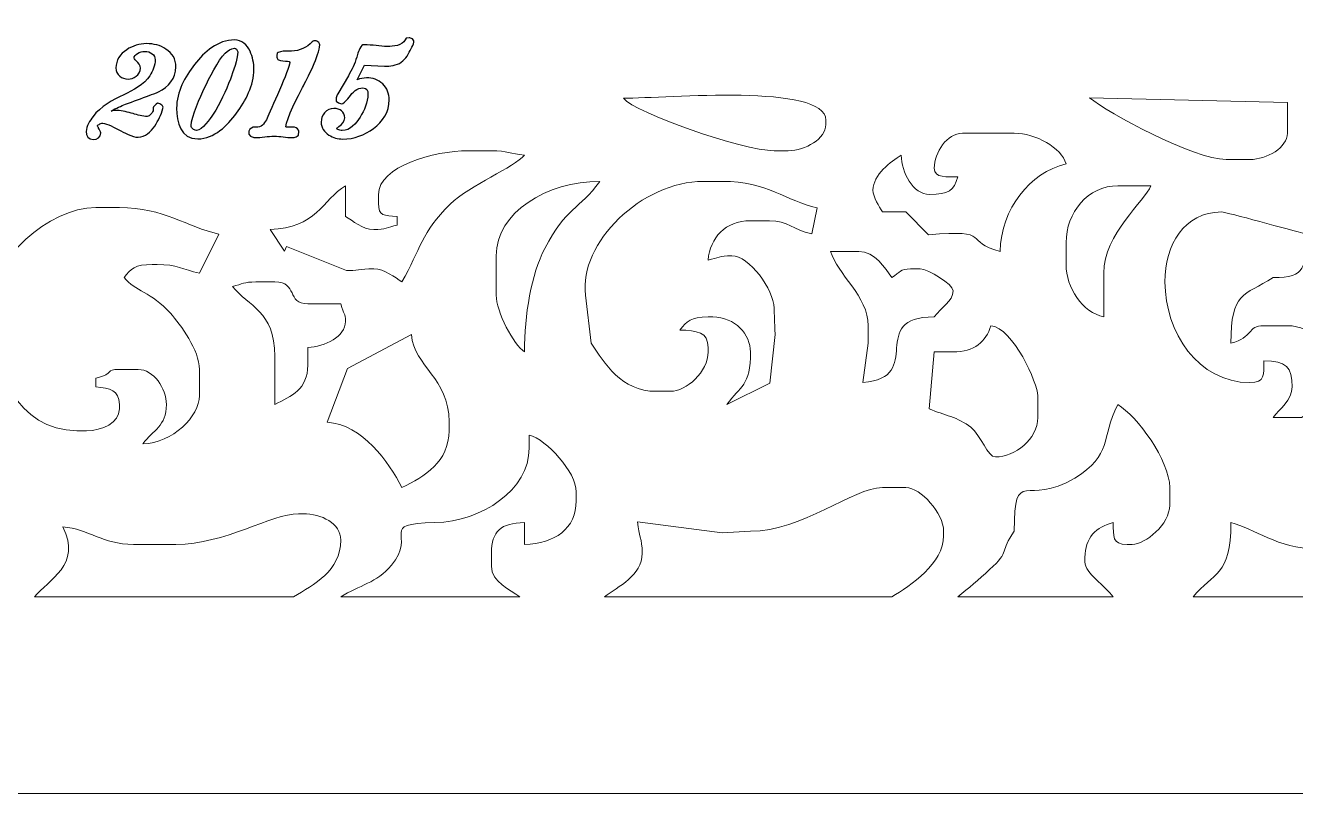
# Model space of a CAD drawing. Header units: millimetres. Extents: x -350 to -130, y -110 to 238.
# Drawn here: x -225.7 to -165.7, y -110 to -73.7 of the extents above; entities that cross this region are included whole.
import ezdxf

# ---------------------------------------------------------------- set-up
doc = ezdxf.new("R2010")
doc.units = ezdxf.units.MM
doc.header["$MEASUREMENT"] = 0
doc.layers.add('layer 1', color=7, linetype='Continuous')

msp = doc.modelspace()

# ---------------------------------------------------------------- linework, layer by layer
at = {"layer": 'layer 1', "color": 250, "lineweight": 9}
msp.add_open_spline([(-341.75, 49), (-341.75, 49), (-138.25, 49), (-138.25, 49), (-138.25, 49), (-133.7125, 49), (-130, 45.4225), (-130, 41.05), (-130, 41.05), (-130, 41.05), (-130, -102.05), (-130, -102.05), (-130, -102.05), (-130, -106.4225), (-133.7125, -110), (-138.25, -110), (-138.25, -110), (-138.25, -110), (-341.75, -110), (-341.75, -110), (-341.75, -110), (-346.2875, -110), (-350, -106.4225), (-350, -102.05), (-350, -102.05), (-350, -102.05), (-350, 41.05), (-350, 41.05), (-350, 41.05), (-350, 45.4225), (-346.2875, 49), (-341.75, 49)], degree=3, knots=[0, 0, 0, 0, 0.1111111, 0.1111111, 0.1111111, 0.1111111, 0.2222222, 0.2222222, 0.2222222, 0.2222222, 0.3333333, 0.3333333, 0.3333333, 0.3333333, 0.4444444, 0.4444444, 0.4444444, 0.4444445, 0.5555556, 0.5555556, 0.5555556, 0.5555556, 0.6666667, 0.6666667, 0.6666667, 0.6666667, 0.7777778, 0.7777778, 0.7777778, 0.7777778, 1, 1, 1, 1], dxfattribs=at)
at = {"layer": 'layer 1', "color": 250}
for points, knots in [([(-218.5593, -77.607), (-218.5593, -76.8425), (-218.1684, -76.1301), (-217.709, -75.5432), (-217.709, -75.5432), (-217.2494, -74.9561), (-216.6162, -74.3864), (-215.8256, -74.3864), (-215.8256, -74.3864), (-215.4689, -74.3864), (-215.2363, -74.6193), (-215.0903, -74.9264), (-215.0903, -74.9264), (-214.9626, -75.1952), (-214.9065, -75.4844), (-214.9065, -75.7811), (-214.9065, -75.7811), (-214.9065, -76.5323), (-215.2958, -77.2585), (-215.7286, -77.8495), (-215.7286, -77.8495), (-216.1563, -78.4336), (-216.7758, -79.0637), (-217.5542, -79.0637), (-217.5542, -79.0637), (-218.3827, -79.0637), (-218.5593, -78.2827), (-218.5593, -77.607)], [0, 0, 0, 0, 0.125, 0.125, 0.125, 0.125, 0.25, 0.25, 0.25, 0.25, 0.375, 0.375, 0.375, 0.375, 0.5, 0.5, 0.5, 0.5, 0.625, 0.625, 0.625, 0.625, 0.75, 0.75, 0.75, 0.75, 1, 1, 1, 1]), ([(-213.3426, -78.5097), (-213.3426, -78.5097), (-213.0669, -78.5097), (-213.0669, -78.5097), (-213.0669, -78.5097), (-212.9564, -78.5097), (-212.8535, -78.5525), (-212.8034, -78.6567), (-212.8034, -78.6567), (-212.8034, -78.6567), (-212.7885, -78.6876), (-212.7885, -78.6876), (-212.7885, -78.6876), (-212.7885, -78.6876), (-212.7885, -78.7472), (-212.7885, -78.7472), (-212.7885, -78.7472), (-212.7885, -78.7678), (-212.7914, -78.7882), (-212.7947, -78.8084), (-212.7947, -78.8084), (-212.7956, -78.8137), (-212.7966, -78.8174), (-212.797, -78.8228), (-212.797, -78.8228), (-212.797, -78.8228), (-212.7969, -78.8949), (-212.7969, -78.8949), (-212.7969, -78.8949), (-212.7969, -78.8949), (-212.8561, -78.94), (-212.8561, -78.94), (-212.8561, -78.94), (-212.9169, -78.9862), (-212.9915, -79.0045), (-213.0669, -79.0045), (-213.0669, -79.0045), (-213.217, -79.0045), (-213.3755, -78.987), (-213.5246, -78.9696), (-213.5246, -78.9696), (-213.6617, -78.9536), (-213.8092, -78.9367), (-213.9474, -78.9367), (-213.9474, -78.9367), (-214.0928, -78.9367), (-214.248, -78.9538), (-214.3925, -78.9697), (-214.3925, -78.9697), (-214.5477, -78.9868), (-214.7127, -79.0045), (-214.8689, -79.0045), (-214.8689, -79.0045), (-214.8689, -79.0045), (-214.9046, -79.0045), (-214.9046, -79.0045), (-214.9046, -79.0045), (-214.9046, -79.0045), (-214.9354, -78.989), (-214.9354, -78.989), (-214.9354, -78.989), (-214.9654, -78.9748), (-215.0003, -78.9624), (-215.0313, -78.9502), (-215.0313, -78.9502), (-215.0313, -78.9502), (-215.0668, -78.9361), (-215.0668, -78.9361), (-215.0668, -78.9361), (-215.0668, -78.9361), (-215.1473, -78.8397), (-215.1473, -78.8397), (-215.1473, -78.8397), (-215.1473, -78.8397), (-215.1473, -78.7062), (-215.1473, -78.7062), (-215.1473, -78.7062), (-215.1473, -78.7062), (-215.0999, -78.6114), (-215.0999, -78.6114), (-215.0999, -78.6114), (-215.0999, -78.6114), (-214.9374, -78.5097), (-214.9374, -78.5097), (-214.9374, -78.5097), (-214.9374, -78.5097), (-214.7165, -78.5097), (-214.7165, -78.5097), (-214.7165, -78.5097), (-214.5013, -78.5097), (-214.3618, -78.2592), (-214.2861, -78.0904), (-214.2861, -78.0904), (-214.1428, -77.7707), (-213.2172, -75.7497), (-213.2084, -75.4579), (-213.2084, -75.4579), (-213.2084, -75.3997), (-213.2685, -75.4006), (-213.3168, -75.3974), (-213.3168, -75.3974), (-213.4071, -75.3913), (-213.6636, -75.3816), (-213.7394, -75.3328), (-213.7394, -75.3328), (-213.7394, -75.3328), (-213.779, -75.3072), (-213.779, -75.3072), (-213.779, -75.3072), (-213.779, -75.3072), (-213.8237, -75.1981), (-213.8237, -75.1981), (-213.8237, -75.1981), (-213.8237, -75.1981), (-213.8237, -75.129), (-213.8237, -75.129), (-213.8237, -75.129), (-213.8237, -75.129), (-213.8012, -75.022), (-213.8012, -75.022), (-213.8012, -75.022), (-213.8012, -75.022), (-213.7528, -74.988), (-213.7528, -74.988), (-213.7528, -74.988), (-213.6454, -74.9126), (-213.393, -74.9179), (-213.2663, -74.9199), (-213.2663, -74.9199), (-212.8906, -74.9259), (-212.5193, -74.8422), (-212.2458, -74.5658), (-212.2458, -74.5658), (-212.2063, -74.5273), (-212.1586, -74.4807), (-212.1119, -74.4515), (-212.1119, -74.4515), (-212.1119, -74.4515), (-212.0755, -74.4288), (-212.0755, -74.4288), (-212.0755, -74.4288), (-212.0755, -74.4288), (-211.966, -74.4288), (-211.966, -74.4288), (-211.966, -74.4288), (-211.966, -74.4288), (-211.9353, -74.4435), (-211.9353, -74.4435), (-211.9353, -74.4435), (-211.8597, -74.4797), (-211.7965, -74.5372), (-211.7965, -74.6282), (-211.7965, -74.6282), (-211.7965, -75.0968), (-212.3919, -76.224), (-212.6094, -76.6395), (-212.6094, -76.6395), (-212.7843, -76.9734), (-213.3904, -78.1214), (-213.39, -78.4971), (-213.39, -78.4971), (-213.3816, -78.5043), (-213.3585, -78.5077), (-213.3426, -78.5097)], [0, 0, 0, 0, 0.0238095, 0.0238095, 0.0238095, 0.0238095, 0.047619, 0.047619, 0.047619, 0.0476191, 0.0714286, 0.0714286, 0.0714286, 0.0714286, 0.0952381, 0.0952381, 0.0952381, 0.0952381, 0.1190476, 0.1190476, 0.1190476, 0.1190476, 0.1428571, 0.1428571, 0.1428571, 0.1428572, 0.1666667, 0.1666667, 0.1666667, 0.1666667, 0.1904762, 0.1904762, 0.1904762, 0.1904762, 0.2142857, 0.2142857, 0.2142857, 0.2142857, 0.2380952, 0.2380952, 0.2380952, 0.2380952, 0.2619048, 0.2619048, 0.2619048, 0.2619048, 0.2857143, 0.2857143, 0.2857143, 0.2857143, 0.3095238, 0.3095238, 0.3095238, 0.3095238, 0.3333333, 0.3333333, 0.3333333, 0.3333333, 0.3571429, 0.3571429, 0.3571429, 0.3571429, 0.3809524, 0.3809524, 0.3809524, 0.3809524, 0.4047619, 0.4047619, 0.4047619, 0.4047619, 0.4285714, 0.4285714, 0.4285714, 0.4285714, 0.452381, 0.452381, 0.452381, 0.452381, 0.4761905, 0.4761905, 0.4761905, 0.4761905, 0.5, 0.5, 0.5, 0.5, 0.5238095, 0.5238095, 0.5238095, 0.5238095, 0.547619, 0.547619, 0.547619, 0.5476191, 0.5714286, 0.5714286, 0.5714286, 0.5714286, 0.5952381, 0.5952381, 0.5952381, 0.5952381, 0.6190476, 0.6190476, 0.6190476, 0.6190476, 0.6428571, 0.6428571, 0.6428571, 0.6428572, 0.6666667, 0.6666667, 0.6666667, 0.6666667, 0.6904762, 0.6904762, 0.6904762, 0.6904762, 0.7142857, 0.7142857, 0.7142857, 0.7142857, 0.7380952, 0.7380952, 0.7380952, 0.7380952, 0.7619048, 0.7619048, 0.7619048, 0.7619048, 0.7857143, 0.7857143, 0.7857143, 0.7857143, 0.8095238, 0.8095238, 0.8095238, 0.8095238, 0.8333333, 0.8333333, 0.8333333, 0.8333333, 0.8571429, 0.8571429, 0.8571429, 0.8571429, 0.8809524, 0.8809524, 0.8809524, 0.8809524, 0.9047619, 0.9047619, 0.9047619, 0.9047619, 0.9285714, 0.9285714, 0.9285714, 0.9285714, 0.952381, 0.952381, 0.952381, 0.952381, 1, 1, 1, 1]), ([(-210.0265, -76.2726), (-209.885, -76.2168), (-209.7368, -76.1814), (-209.5871, -76.1814), (-209.5871, -76.1814), (-209.2985, -76.1814), (-209.0304, -76.2636), (-208.8182, -76.4635), (-208.8182, -76.4635), (-208.6041, -76.6653), (-208.5143, -76.9291), (-208.5143, -77.2204), (-208.5143, -77.2204), (-208.5143, -77.7934), (-208.8052, -78.2354), (-209.2531, -78.5709), (-209.2531, -78.5709), (-209.6854, -78.8949), (-210.1707, -79.0722), (-210.7118, -79.0722), (-210.7118, -79.0722), (-210.9453, -79.0722), (-211.1626, -79.009), (-211.3596, -78.8836), (-211.3596, -78.8836), (-211.5789, -78.7441), (-211.7268, -78.545), (-211.7268, -78.2787), (-211.7268, -78.2787), (-211.7268, -78.1089), (-211.6773, -77.9552), (-211.5667, -77.8257), (-211.5667, -77.8257), (-211.4521, -77.6916), (-211.2977, -77.6292), (-211.1224, -77.6292), (-211.1224, -77.6292), (-210.8326, -77.6292), (-210.614, -77.7671), (-210.614, -78.0769), (-210.614, -78.0769), (-210.614, -78.2559), (-210.7444, -78.39), (-210.8843, -78.4828), (-210.8843, -78.4828), (-210.9114, -78.5008), (-210.9684, -78.5379), (-211.0076, -78.5698), (-211.0076, -78.5698), (-210.9899, -78.5908), (-210.9597, -78.6071), (-210.939, -78.6176), (-210.939, -78.6176), (-210.8734, -78.6525), (-210.803, -78.6706), (-210.7287, -78.6706), (-210.7287, -78.6706), (-210.3567, -78.6706), (-210.0738, -78.3319), (-209.8914, -78.0457), (-209.8914, -78.0457), (-209.6818, -77.7168), (-209.517, -77.3358), (-209.517, -76.9396), (-209.517, -76.9396), (-209.517, -76.7618), (-209.5618, -76.6616), (-209.7499, -76.6592), (-209.7499, -76.6592), (-209.89, -76.6574), (-210.0157, -76.6955), (-210.1259, -76.7832), (-210.1259, -76.7832), (-210.224, -76.8613), (-210.3235, -76.9888), (-210.3991, -77.0882), (-210.3991, -77.0882), (-210.4766, -77.1901), (-210.5907, -77.329), (-210.7069, -77.387), (-210.7069, -77.387), (-210.7069, -77.387), (-210.7644, -77.4157), (-210.7644, -77.4157), (-210.7644, -77.4157), (-210.7644, -77.4157), (-210.9122, -77.3624), (-210.9122, -77.3624), (-210.9122, -77.3624), (-210.9122, -77.3624), (-211.0241, -77.2785), (-211.0241, -77.2785), (-211.0241, -77.2785), (-211.0241, -77.2785), (-211.0241, -77.2035), (-211.0241, -77.2035), (-211.0241, -77.2035), (-211.0241, -77.1759), (-211.0213, -77.1488), (-211.0137, -77.1228), (-211.0137, -77.1228), (-211.0062, -77.0596), (-210.9774, -76.9978), (-210.9457, -76.9415), (-210.9457, -76.9415), (-210.9457, -76.9415), (-210.4405, -76.0779), (-210.4405, -76.0779), (-210.4405, -76.0779), (-210.2794, -75.8024), (-210.1395, -75.5104), (-210.0463, -75.2076), (-210.0463, -75.2076), (-210.0229, -75.1201), (-209.9944, -75.0339), (-209.9659, -74.943), (-209.9659, -74.943), (-209.9301, -74.8399), (-209.8792, -74.7318), (-209.7986, -74.6559), (-209.7986, -74.6559), (-209.7986, -74.6559), (-209.7553, -74.6151), (-209.7553, -74.6151), (-209.7553, -74.6151), (-209.7553, -74.6151), (-209.6958, -74.6151), (-209.6958, -74.6151), (-209.6958, -74.6151), (-209.5091, -74.6151), (-209.3129, -74.6364), (-209.1277, -74.6585), (-209.1277, -74.6585), (-208.9558, -74.6789), (-208.7696, -74.7011), (-208.5965, -74.7011), (-208.5965, -74.7011), (-208.3171, -74.7011), (-207.893, -74.6637), (-207.7501, -74.3765), (-207.7501, -74.3765), (-207.7501, -74.3765), (-207.7169, -74.3097), (-207.7169, -74.3097), (-207.7169, -74.3097), (-207.7169, -74.3097), (-207.5693, -74.2819), (-207.5693, -74.2819), (-207.5693, -74.2819), (-207.5693, -74.2819), (-207.5404, -74.2879), (-207.5404, -74.2879), (-207.5404, -74.2879), (-207.5132, -74.2935), (-207.4875, -74.303), (-207.462, -74.314), (-207.462, -74.314), (-207.462, -74.314), (-207.4175, -74.3331), (-207.4175, -74.3331), (-207.4175, -74.3331), (-207.4175, -74.3331), (-207.3543, -74.4385), (-207.3543, -74.4385), (-207.3543, -74.4385), (-207.3543, -74.4385), (-207.3543, -74.4969), (-207.3543, -74.4969), (-207.3543, -74.4969), (-207.3543, -74.5698), (-207.4402, -74.732), (-207.4725, -74.7983), (-207.4725, -74.7983), (-207.5774, -75.0137), (-207.7384, -75.3024), (-207.9397, -75.4416), (-207.9397, -75.4416), (-208.1713, -75.6017), (-208.4642, -75.6376), (-208.7391, -75.6246), (-208.7391, -75.6246), (-208.7391, -75.6246), (-209.6839, -75.58), (-209.6839, -75.58), (-209.6839, -75.58), (-209.6839, -75.58), (-210.0265, -76.2726), (-210.0265, -76.2726)], [0, 0, 0, 0, 0.0208333, 0.0208333, 0.0208333, 0.0208333, 0.0416667, 0.0416667, 0.0416667, 0.0416667, 0.0625, 0.0625, 0.0625, 0.0625, 0.0833333, 0.0833333, 0.0833333, 0.0833333, 0.1041667, 0.1041667, 0.1041667, 0.1041667, 0.125, 0.125, 0.125, 0.125, 0.1458333, 0.1458333, 0.1458333, 0.1458333, 0.1666667, 0.1666667, 0.1666667, 0.1666667, 0.1875, 0.1875, 0.1875, 0.1875, 0.2083333, 0.2083333, 0.2083333, 0.2083333, 0.2291667, 0.2291667, 0.2291667, 0.2291667, 0.25, 0.25, 0.25, 0.25, 0.2708333, 0.2708333, 0.2708333, 0.2708333, 0.2916667, 0.2916667, 0.2916667, 0.2916667, 0.3125, 0.3125, 0.3125, 0.3125, 0.3333333, 0.3333333, 0.3333333, 0.3333333, 0.3541667, 0.3541667, 0.3541667, 0.3541667, 0.375, 0.375, 0.375, 0.375, 0.3958333, 0.3958333, 0.3958333, 0.3958333, 0.4166667, 0.4166667, 0.4166667, 0.4166667, 0.4375, 0.4375, 0.4375, 0.4375, 0.4583333, 0.4583333, 0.4583333, 0.4583333, 0.4791667, 0.4791667, 0.4791667, 0.4791667, 0.5, 0.5, 0.5, 0.5, 0.5208333, 0.5208333, 0.5208333, 0.5208333, 0.5416667, 0.5416667, 0.5416667, 0.5416667, 0.5625, 0.5625, 0.5625, 0.5625, 0.5833333, 0.5833333, 0.5833333, 0.5833333, 0.6041667, 0.6041667, 0.6041667, 0.6041667, 0.625, 0.625, 0.625, 0.625, 0.6458333, 0.6458333, 0.6458333, 0.6458333, 0.6666667, 0.6666667, 0.6666667, 0.6666667, 0.6875, 0.6875, 0.6875, 0.6875, 0.7083333, 0.7083333, 0.7083333, 0.7083333, 0.7291667, 0.7291667, 0.7291667, 0.7291667, 0.75, 0.75, 0.75, 0.75, 0.7708333, 0.7708333, 0.7708333, 0.7708333, 0.7916667, 0.7916667, 0.7916667, 0.7916667, 0.8125, 0.8125, 0.8125, 0.8125, 0.8333333, 0.8333333, 0.8333333, 0.8333333, 0.8541667, 0.8541667, 0.8541667, 0.8541667, 0.875, 0.875, 0.875, 0.875, 0.8958333, 0.8958333, 0.8958333, 0.8958333, 0.9166667, 0.9166667, 0.9166667, 0.9166667, 0.9375, 0.9375, 0.9375, 0.9375, 0.9583333, 0.9583333, 0.9583333, 0.9583333, 1, 1, 1, 1]), ([(-221.6509, -77.7484), (-221.5593, -77.7325), (-221.4667, -77.7237), (-221.374, -77.7237), (-221.374, -77.7237), (-221.1351, -77.7237), (-220.8462, -77.8033), (-220.6189, -77.8729), (-220.6189, -77.8729), (-220.4242, -77.9325), (-220.1563, -78.0088), (-219.9516, -78.0088), (-219.9516, -78.0088), (-219.8837, -78.0088), (-219.8137, -77.9397), (-219.7728, -77.8926), (-219.7728, -77.8926), (-219.7243, -77.8367), (-219.6642, -77.7526), (-219.6642, -77.6748), (-219.6642, -77.6748), (-219.6642, -77.6663), (-219.665, -77.6583), (-219.6664, -77.6499), (-219.6664, -77.6499), (-219.6664, -77.6499), (-219.6749, -77.5983), (-219.6749, -77.5983), (-219.6749, -77.5983), (-219.6749, -77.5983), (-219.6495, -77.5526), (-219.6495, -77.5526), (-219.6495, -77.5526), (-219.6199, -77.4992), (-219.5727, -77.4571), (-219.5241, -77.4212), (-219.5241, -77.4212), (-219.5241, -77.4212), (-219.4679, -77.3799), (-219.4679, -77.3799), (-219.4679, -77.3799), (-219.4679, -77.3799), (-219.4001, -77.3963), (-219.4001, -77.3963), (-219.4001, -77.3963), (-219.3315, -77.4128), (-219.2703, -77.4501), (-219.2316, -77.5101), (-219.2316, -77.5101), (-219.2316, -77.5101), (-219.1956, -77.5658), (-219.1956, -77.5658), (-219.1956, -77.5658), (-219.1956, -77.5658), (-219.2126, -77.6299), (-219.2126, -77.6299), (-219.2126, -77.6299), (-219.2913, -77.9269), (-219.4221, -78.2033), (-219.5969, -78.4559), (-219.5969, -78.4559), (-219.7782, -78.7179), (-220.0395, -78.9875), (-220.382, -78.9875), (-220.382, -78.9875), (-220.6279, -78.9875), (-221.0724, -78.7525), (-221.2866, -78.6383), (-221.2866, -78.6383), (-221.4313, -78.5611), (-221.8811, -78.3243), (-222.0443, -78.3243), (-222.0443, -78.3243), (-222.1034, -78.3243), (-222.1711, -78.3543), (-222.2222, -78.3815), (-222.2222, -78.3815), (-222.2399, -78.3909), (-222.2915, -78.4212), (-222.2993, -78.431), (-222.2993, -78.431), (-222.2988, -78.4607), (-222.258, -78.5352), (-222.2448, -78.5579), (-222.2448, -78.5579), (-222.2106, -78.6144), (-222.1455, -78.7112), (-222.1455, -78.7783), (-222.1455, -78.7783), (-222.1455, -78.9924), (-222.3099, -79.0891), (-222.5072, -79.0891), (-222.5072, -79.0891), (-222.7291, -79.0891), (-222.835, -78.9268), (-222.835, -78.7204), (-222.835, -78.7204), (-222.835, -78.4775), (-222.6465, -78.1926), (-222.5082, -78.0039), (-222.5082, -78.0039), (-222.1766, -77.5511), (-221.5595, -77.211), (-221.0603, -76.9799), (-221.0603, -76.9799), (-220.6473, -76.7886), (-220.0787, -76.4794), (-219.8289, -76.0822), (-219.8289, -76.0822), (-219.6865, -75.8559), (-219.5753, -75.5939), (-219.5753, -75.3224), (-219.5753, -75.3224), (-219.5753, -75.2038), (-219.6169, -75.1131), (-219.7113, -75.0407), (-219.7113, -75.0407), (-219.8133, -74.9625), (-219.9344, -74.9328), (-220.0615, -74.9306), (-220.0615, -74.9306), (-220.1882, -74.9284), (-220.3028, -74.9655), (-220.4101, -75.0322), (-220.4101, -75.0322), (-220.497, -75.0862), (-220.5707, -75.1566), (-220.5724, -75.2498), (-220.5724, -75.2498), (-220.561, -75.2849), (-220.4869, -75.3634), (-220.4612, -75.3896), (-220.4612, -75.3896), (-220.3784, -75.474), (-220.2659, -75.5976), (-220.2659, -75.7232), (-220.2659, -75.7232), (-220.2659, -75.8837), (-220.3477, -76.0135), (-220.474, -76.1084), (-220.474, -76.1084), (-220.5871, -76.1935), (-220.7161, -76.2373), (-220.8576, -76.2373), (-220.8576, -76.2373), (-221.0026, -76.2373), (-221.1349, -76.1894), (-221.2466, -76.097), (-221.2466, -76.097), (-221.3653, -75.9991), (-221.4295, -75.8689), (-221.4295, -75.7147), (-221.4295, -75.7147), (-221.4295, -75.3376), (-221.2269, -75.0541), (-220.9192, -74.8502), (-220.9192, -74.8502), (-220.6347, -74.6618), (-220.3184, -74.5643), (-219.977, -74.5643), (-219.977, -74.5643), (-219.6504, -74.5643), (-219.3363, -74.6391), (-219.0618, -74.8206), (-219.0618, -74.8206), (-218.7624, -75.0185), (-218.5895, -75.299), (-218.5895, -75.6611), (-218.5895, -75.6611), (-218.5895, -76.22), (-218.9444, -76.5941), (-219.4163, -76.838), (-219.4163, -76.838), (-219.5263, -76.8988), (-219.7295, -76.9634), (-219.8498, -77.0088), (-219.8498, -77.0088), (-220.2227, -77.1499), (-220.5967, -77.2886), (-220.9705, -77.4273), (-220.9705, -77.4273), (-221.1786, -77.5045), (-221.4281, -77.6105), (-221.6509, -77.7484)], [0, 0, 0, 0, 0.0212766, 0.0212766, 0.0212766, 0.0212766, 0.0425532, 0.0425532, 0.0425532, 0.0425532, 0.0638298, 0.0638298, 0.0638298, 0.0638298, 0.0851064, 0.0851064, 0.0851064, 0.0851064, 0.106383, 0.106383, 0.106383, 0.106383, 0.1276596, 0.1276596, 0.1276596, 0.1276596, 0.1489362, 0.1489362, 0.1489362, 0.1489362, 0.1702128, 0.1702128, 0.1702128, 0.1702128, 0.1914894, 0.1914894, 0.1914894, 0.1914894, 0.212766, 0.212766, 0.212766, 0.212766, 0.2340426, 0.2340426, 0.2340426, 0.2340426, 0.2553191, 0.2553191, 0.2553191, 0.2553192, 0.2765957, 0.2765957, 0.2765957, 0.2765958, 0.2978723, 0.2978723, 0.2978723, 0.2978724, 0.3191489, 0.3191489, 0.3191489, 0.3191489, 0.3404255, 0.3404255, 0.3404255, 0.3404255, 0.3617021, 0.3617021, 0.3617021, 0.3617021, 0.3829787, 0.3829787, 0.3829787, 0.3829787, 0.4042553, 0.4042553, 0.4042553, 0.4042553, 0.4255319, 0.4255319, 0.4255319, 0.4255319, 0.4468085, 0.4468085, 0.4468085, 0.4468085, 0.4680851, 0.4680851, 0.4680851, 0.4680851, 0.4893617, 0.4893617, 0.4893617, 0.4893617, 0.5106383, 0.5106383, 0.5106383, 0.5106383, 0.5319149, 0.5319149, 0.5319149, 0.5319149, 0.5531915, 0.5531915, 0.5531915, 0.5531915, 0.5744681, 0.5744681, 0.5744681, 0.5744681, 0.5957447, 0.5957447, 0.5957447, 0.5957447, 0.6170213, 0.6170213, 0.6170213, 0.6170213, 0.6382979, 0.6382979, 0.6382979, 0.6382979, 0.6595745, 0.6595745, 0.6595745, 0.6595745, 0.6808511, 0.6808511, 0.6808511, 0.6808511, 0.7021277, 0.7021277, 0.7021277, 0.7021277, 0.7234043, 0.7234043, 0.7234043, 0.7234043, 0.7446809, 0.7446809, 0.7446809, 0.7446809, 0.7659574, 0.7659574, 0.7659574, 0.7659575, 0.787234, 0.787234, 0.787234, 0.7872341, 0.8085106, 0.8085106, 0.8085106, 0.8085106, 0.8297872, 0.8297872, 0.8297872, 0.8297872, 0.8510638, 0.8510638, 0.8510638, 0.8510638, 0.8723404, 0.8723404, 0.8723404, 0.8723404, 0.893617, 0.893617, 0.893617, 0.893617, 0.9148936, 0.9148936, 0.9148936, 0.9148936, 0.9361702, 0.9361702, 0.9361702, 0.9361702, 0.9574468, 0.9574468, 0.9574468, 0.9574468, 1, 1, 1, 1]), ([(-217.6276, -78.6621), (-217.339, -78.6621), (-216.9655, -78.1079), (-216.8324, -77.9001), (-216.8324, -77.9001), (-216.5011, -77.3827), (-216.2388, -76.8096), (-216.0193, -76.2368), (-216.0193, -76.2368), (-215.8895, -75.8984), (-215.6736, -75.3163), (-215.6736, -74.9513), (-215.6736, -74.9513), (-215.6736, -74.9057), (-215.6987, -74.8658), (-215.7283, -74.8329), (-215.7283, -74.8329), (-215.7545, -74.8036), (-215.7849, -74.7796), (-215.8256, -74.7796), (-215.8256, -74.7796), (-215.9805, -74.7796), (-216.1498, -74.9124), (-216.257, -75.0119), (-216.257, -75.0119), (-216.607, -75.3365), (-217.0306, -76.2261), (-217.2352, -76.6568), (-217.2352, -76.6568), (-217.4223, -77.0507), (-217.8699, -78.002), (-217.8699, -78.4396), (-217.8699, -78.4396), (-217.8699, -78.5026), (-217.8458, -78.5488), (-217.7993, -78.5908), (-217.7993, -78.5908), (-217.7494, -78.6359), (-217.6954, -78.6621), (-217.6276, -78.6621)], [0, 0, 0, 0, 0.0909091, 0.0909091, 0.0909091, 0.0909091, 0.1818182, 0.1818182, 0.1818182, 0.1818182, 0.2727273, 0.2727273, 0.2727273, 0.2727273, 0.3636364, 0.3636364, 0.3636364, 0.3636364, 0.4545455, 0.4545455, 0.4545455, 0.4545455, 0.5454545, 0.5454545, 0.5454545, 0.5454546, 0.6363636, 0.6363636, 0.6363636, 0.6363636, 0.7272727, 0.7272727, 0.7272727, 0.7272727, 0.8181818, 0.8181818, 0.8181818, 0.8181818, 1, 1, 1, 1])]:
    msp.add_open_spline(points, degree=3, knots=knots, dxfattribs=at)
at = {"layer": 'layer 1', "lineweight": 9}
for points, knots in [([(-189.6523, -79.6241), (-189.6523, -79.6241), (-190.3202, -79.6241), (-190.3202, -79.6241), (-190.3202, -79.6241), (-191.7979, -79.6241), (-196.9011, -77.8322), (-197.4444, -77.1437), (-197.4444, -77.1437), (-195.365, -77.1437), (-187.8712, -76.4321), (-187.8712, -78.1772), (-187.8712, -78.1772), (-187.8712, -78.1772), (-187.8712, -78.3839), (-187.8712, -78.3839), (-187.8712, -78.3839), (-187.8712, -79.0537), (-188.8387, -79.6241), (-189.6523, -79.6241)], [0, 0, 0, 0, 0.3333333, 0.3333333, 0.3333333, 0.3333333, 0.5, 0.5, 0.5, 0.5, 0.6666667, 0.6666667, 0.6666667, 0.6666667, 0.8333333, 0.8333333, 0.8333333, 0.8333333, 1, 1, 1, 1]), ([(-167.8342, -80.0375), (-167.8342, -80.0375), (-168.9474, -80.0375), (-168.9474, -80.0375), (-168.9474, -80.0375), (-170.494, -80.0375), (-174.5482, -77.8341), (-175.4035, -77.1205), (-175.4035, -77.1205), (-175.4035, -77.1205), (-166.0531, -77.3504), (-166.0531, -77.3504), (-166.0531, -77.3504), (-166.0531, -77.3504), (-166.0531, -78.7973), (-166.0531, -78.7973), (-166.0531, -78.7973), (-166.0531, -79.4671), (-167.0206, -80.0375), (-167.8342, -80.0375)], [0, 0, 0, 0, 0.3333333, 0.3333333, 0.3333333, 0.3333333, 0.5, 0.5, 0.5, 0.5, 0.6666667, 0.6666667, 0.6666667, 0.6666667, 0.8333333, 0.8333333, 0.8333333, 0.8333333, 1, 1, 1, 1]), ([(-182.9733, -81.6912), (-183.7639, -81.6912), (-184.2897, -80.6402), (-184.3091, -79.8308), (-184.3091, -79.8308), (-184.8018, -80.1372), (-185.6449, -80.7558), (-185.6449, -81.4845), (-185.6449, -81.4845), (-185.6449, -81.8345), (-185.3484, -82.2569), (-185.1996, -82.518), (-185.1996, -82.518), (-185.1996, -82.518), (-184.0864, -82.518), (-184.0864, -82.518), (-184.0864, -82.518), (-184.0864, -82.518), (-183.0239, -83.5984), (-183.0239, -83.5984), (-183.0239, -83.5984), (-179.9237, -83.3159), (-181.4006, -83.9403), (-179.6338, -84.3783), (-179.6338, -84.3783), (-179.5855, -82.3663), (-178.232, -80.6694), (-176.5169, -80.2442), (-176.5169, -80.2442), (-176.7374, -79.4777), (-177.9626, -78.7973), (-178.9659, -78.7973), (-178.9659, -78.7973), (-178.9659, -78.7973), (-181.4148, -78.7973), (-181.4148, -78.7973), (-181.4148, -78.7973), (-182.1362, -78.7973), (-182.7506, -79.6955), (-182.7506, -80.4509), (-182.7506, -80.4509), (-182.7506, -80.9275), (-182.1283, -80.8542), (-181.6375, -80.8644), (-181.6375, -80.8644), (-181.8202, -81.4999), (-182.0705, -81.6912), (-182.9733, -81.6912)], [0, 0, 0, 0, 0.0769231, 0.0769231, 0.0769231, 0.0769231, 0.1538462, 0.1538462, 0.1538462, 0.1538462, 0.2307692, 0.2307692, 0.2307692, 0.2307692, 0.3076923, 0.3076923, 0.3076923, 0.3076923, 0.3846154, 0.3846154, 0.3846154, 0.3846154, 0.4615385, 0.4615385, 0.4615385, 0.4615385, 0.5384615, 0.5384615, 0.5384615, 0.5384615, 0.6153846, 0.6153846, 0.6153846, 0.6153846, 0.6923077, 0.6923077, 0.6923077, 0.6923077, 0.7692308, 0.7692308, 0.7692308, 0.7692308, 0.8461538, 0.8461538, 0.8461538, 0.8461539, 1, 1, 1, 1]), ([(-209.244, -83.3448), (-209.7692, -83.3448), (-210.2346, -82.9393), (-210.5798, -82.7247), (-210.5798, -82.7247), (-210.5798, -82.7247), (-210.5798, -81.2777), (-210.5798, -81.2777), (-210.5798, -81.2777), (-211.6411, -81.9376), (-211.9899, -83.3003), (-214.1419, -83.3448), (-214.1419, -83.3448), (-214.1419, -83.3448), (-213.4608, -84.369), (-213.4608, -84.369), (-213.4608, -84.369), (-213.4608, -84.369), (-213.3646, -84.1445), (-213.3646, -84.1445), (-213.3646, -84.1445), (-213.3646, -84.1445), (-210.5233, -85.2912), (-210.5233, -85.2912), (-210.5233, -85.2912), (-210.0583, -85.299), (-209.9221, -85.2051), (-209.244, -85.2051), (-209.244, -85.2051), (-208.7188, -85.2051), (-208.2534, -85.6106), (-207.9082, -85.8252), (-207.9082, -85.8252), (-207.0262, -84.2776), (-207.0041, -83.4933), (-205.633, -82.15), (-205.633, -82.15), (-204.6972, -81.2331), (-202.5846, -80.4199), (-202.1197, -79.8308), (-202.1197, -79.8308), (-202.8161, -79.777), (-202.9106, -79.6241), (-203.6781, -79.6241), (-203.6781, -79.6241), (-203.6781, -79.6241), (-204.7913, -79.6241), (-204.7913, -79.6241), (-204.7913, -79.6241), (-206.3781, -79.6241), (-209.0214, -80.3668), (-209.0214, -81.6912), (-209.0214, -81.6912), (-209.0214, -81.6912), (-209.0214, -82.1045), (-209.0214, -82.1045), (-209.0214, -82.1045), (-209.0214, -82.7295), (-208.7593, -82.6761), (-208.1308, -82.7247), (-208.1308, -82.7247), (-208.1308, -82.7247), (-208.1308, -83.1381), (-208.1308, -83.1381), (-208.1308, -83.1381), (-208.6302, -83.2461), (-208.6427, -83.3448), (-209.244, -83.3448)], [0, 0, 0, 0, 0.0555556, 0.0555556, 0.0555556, 0.0555556, 0.1111111, 0.1111111, 0.1111111, 0.1111111, 0.1666667, 0.1666667, 0.1666667, 0.1666667, 0.2222222, 0.2222222, 0.2222222, 0.2222222, 0.2777778, 0.2777778, 0.2777778, 0.2777778, 0.3333333, 0.3333333, 0.3333333, 0.3333333, 0.3888889, 0.3888889, 0.3888889, 0.3888889, 0.4444444, 0.4444444, 0.4444444, 0.4444445, 0.5, 0.5, 0.5, 0.5, 0.5555556, 0.5555556, 0.5555556, 0.5555556, 0.6111111, 0.6111111, 0.6111111, 0.6111111, 0.6666667, 0.6666667, 0.6666667, 0.6666667, 0.7222222, 0.7222222, 0.7222222, 0.7222222, 0.7777778, 0.7777778, 0.7777778, 0.7777778, 0.8333333, 0.8333333, 0.8333333, 0.8333333, 0.8888889, 0.8888889, 0.8888889, 0.8888889, 1, 1, 1, 1]), ([(-203.4555, -86.4453), (-203.4555, -86.4453), (-203.4555, -84.585), (-203.4555, -84.585), (-203.4555, -84.585), (-203.4555, -82.5558), (-201.0702, -81.071), (-198.5576, -81.071), (-198.5576, -81.071), (-199.5394, -82.4323), (-200.1448, -82.2794), (-201.1581, -84.2376), (-201.1581, -84.2376), (-201.7968, -85.4718), (-202.1197, -87.3711), (-202.1197, -89.1325), (-202.1197, -89.1325), (-202.6215, -88.7911), (-203.4555, -87.2294), (-203.4555, -86.4453)], [0, 0, 0, 0, 0.3333333, 0.3333333, 0.3333333, 0.3333333, 0.5, 0.5, 0.5, 0.5, 0.6666667, 0.6666667, 0.6666667, 0.6666667, 0.8333333, 0.8333333, 0.8333333, 0.8333333, 1, 1, 1, 1]), ([(-193.2144, -87.4788), (-192.1595, -87.4788), (-191.4333, -88.3189), (-191.4333, -89.1325), (-191.4333, -89.1325), (-191.4333, -90.7538), (-191.9141, -90.7361), (-192.5465, -91.6129), (-192.5465, -91.6129), (-192.5465, -91.6129), (-190.5245, -90.6056), (-190.5245, -90.6056), (-190.5245, -90.6056), (-190.5245, -90.6056), (-190.2696, -88.3116), (-190.2696, -88.3116), (-190.2696, -88.3116), (-190.2696, -88.3116), (-190.3202, -87.0655), (-190.3202, -87.0655), (-190.3202, -87.0655), (-190.3202, -86.1794), (-191.4986, -84.585), (-192.3239, -84.585), (-192.3239, -84.585), (-192.9252, -84.585), (-192.9378, -84.6837), (-193.437, -84.7917), (-193.437, -84.7917), (-193.3426, -83.7382), (-192.6351, -82.9314), (-191.4333, -82.9314), (-191.4333, -82.9314), (-191.4333, -82.9314), (-190.5428, -82.9314), (-190.5428, -82.9314), (-190.5428, -82.9314), (-189.6516, -82.9314), (-189.4363, -83.3574), (-188.5391, -83.5515), (-188.5391, -83.5515), (-188.5391, -83.5515), (-188.2827, -82.3181), (-188.2827, -82.3181), (-188.2827, -82.3181), (-189.74, -82.0034), (-190.6383, -81.071), (-192.7691, -81.071), (-192.7691, -81.071), (-192.7691, -81.071), (-193.6597, -81.071), (-193.6597, -81.071), (-193.6597, -81.071), (-196.5633, -81.071), (-199.5582, -83.9728), (-199.2255, -86.4453), (-199.2255, -86.4453), (-199.2255, -86.4453), (-198.9713, -88.7154), (-198.9713, -88.7154), (-198.9713, -88.7154), (-198.3129, -89.6757), (-197.5649, -90.9928), (-195.886, -90.9928), (-195.886, -90.9928), (-195.886, -90.9928), (-195.2181, -90.9928), (-195.2181, -90.9928), (-195.2181, -90.9928), (-194.469, -90.9928), (-193.437, -90.0669), (-193.437, -89.1325), (-193.437, -89.1325), (-193.437, -89.1325), (-193.437, -88.9258), (-193.437, -88.9258), (-193.437, -88.9258), (-193.437, -88.1896), (-193.965, -88.1157), (-194.7728, -88.099), (-194.7728, -88.099), (-194.4426, -87.6806), (-194.2617, -87.4788), (-193.437, -87.4788), (-193.437, -87.4788), (-193.437, -87.4788), (-193.2144, -87.4788), (-193.2144, -87.4788)], [0, 0, 0, 0, 0.0434783, 0.0434783, 0.0434783, 0.0434783, 0.0869565, 0.0869565, 0.0869565, 0.0869565, 0.1304348, 0.1304348, 0.1304348, 0.1304348, 0.173913, 0.173913, 0.173913, 0.1739131, 0.2173913, 0.2173913, 0.2173913, 0.2173913, 0.2608696, 0.2608696, 0.2608696, 0.2608696, 0.3043478, 0.3043478, 0.3043478, 0.3043478, 0.3478261, 0.3478261, 0.3478261, 0.3478261, 0.3913043, 0.3913043, 0.3913043, 0.3913044, 0.4347826, 0.4347826, 0.4347826, 0.4347826, 0.4782609, 0.4782609, 0.4782609, 0.4782609, 0.5217391, 0.5217391, 0.5217391, 0.5217391, 0.5652174, 0.5652174, 0.5652174, 0.5652174, 0.6086957, 0.6086957, 0.6086957, 0.6086957, 0.6521739, 0.6521739, 0.6521739, 0.6521739, 0.6956522, 0.6956522, 0.6956522, 0.6956522, 0.7391304, 0.7391304, 0.7391304, 0.7391304, 0.7826087, 0.7826087, 0.7826087, 0.7826087, 0.826087, 0.826087, 0.826087, 0.826087, 0.8695652, 0.8695652, 0.8695652, 0.8695652, 0.9130435, 0.9130435, 0.9130435, 0.9130435, 1, 1, 1, 1]), ([(-176.5169, -84.9984), (-176.5169, -86.0903), (-175.7478, -87.26), (-174.7358, -87.4788), (-174.7358, -87.4788), (-174.7358, -87.4788), (-174.7358, -85.4118), (-174.7358, -85.4118), (-174.7358, -85.4118), (-174.7358, -83.5769), (-172.7779, -81.9663), (-172.5095, -81.2777), (-172.5095, -81.2777), (-172.5095, -81.2777), (-174.0679, -81.2777), (-174.0679, -81.2777), (-174.0679, -81.2777), (-175.4946, -81.2777), (-176.5169, -82.5531), (-176.5169, -83.9649), (-176.5169, -83.9649), (-176.5169, -83.9649), (-176.5169, -84.9984), (-176.5169, -84.9984)], [0, 0, 0, 0, 0.1428571, 0.1428571, 0.1428571, 0.1428572, 0.2857143, 0.2857143, 0.2857143, 0.2857143, 0.4285714, 0.4285714, 0.4285714, 0.4285714, 0.5714286, 0.5714286, 0.5714286, 0.5714286, 0.7142857, 0.7142857, 0.7142857, 0.7142857, 1, 1, 1, 1]), ([(-221.2662, -91.6129), (-221.2662, -90.9347), (-221.7153, -90.8374), (-222.3794, -90.7861), (-222.3794, -90.7861), (-222.3794, -90.7861), (-222.3794, -90.3727), (-222.3794, -90.3727), (-222.3794, -90.3727), (-221.4343, -90.1384), (-221.9899, -89.9593), (-221.2662, -89.9593), (-221.2662, -89.9593), (-221.2662, -89.9593), (-220.3757, -89.9593), (-220.3757, -89.9593), (-220.3757, -89.9593), (-219.6543, -89.9593), (-219.0399, -90.8575), (-219.0399, -91.6129), (-219.0399, -91.6129), (-219.0399, -92.6507), (-219.6763, -92.8123), (-220.153, -93.4733), (-220.153, -93.4733), (-218.7423, -93.4441), (-217.4815, -92.16), (-217.4815, -91.1995), (-217.4815, -91.1995), (-217.4815, -91.1995), (-217.4815, -89.9593), (-217.4815, -89.9593), (-217.4815, -89.9593), (-217.4815, -89.0431), (-218.3649, -87.8624), (-218.8533, -87.3057), (-218.8533, -87.3057), (-219.7558, -86.277), (-220.5359, -86.2618), (-221.0436, -85.6185), (-221.0436, -85.6185), (-220.7134, -85.2001), (-220.5325, -84.9984), (-219.7077, -84.9984), (-219.7077, -84.9984), (-219.7077, -84.9984), (-219.4852, -84.9984), (-219.4852, -84.9984), (-219.4852, -84.9984), (-218.5275, -84.9984), (-218.2783, -85.2395), (-217.4815, -85.4118), (-217.4815, -85.4118), (-217.4815, -85.4118), (-216.5587, -83.5659), (-216.5587, -83.5659), (-216.5587, -83.5659), (-218.1021, -83.2246), (-219.1241, -82.3113), (-221.2662, -82.3113), (-221.2662, -82.3113), (-221.2662, -82.3113), (-222.3794, -82.3113), (-222.3794, -82.3113), (-222.3794, -82.3113), (-224.6478, -82.3113), (-227.2773, -84.8258), (-227.2773, -86.652), (-227.2773, -86.652), (-227.2773, -86.652), (-227.2773, -87.2722), (-227.2773, -87.2722), (-227.2773, -87.2722), (-227.2773, -89.9292), (-226.1109, -92.8532), (-223.2699, -92.8532), (-223.2699, -92.8532), (-223.2699, -92.8532), (-222.8246, -92.8532), (-222.8246, -92.8532), (-222.8246, -92.8532), (-222.0744, -92.8532), (-221.2662, -92.4878), (-221.2662, -91.8196), (-221.2662, -91.8196), (-221.2662, -91.8196), (-221.2662, -91.6129), (-221.2662, -91.6129)], [0, 0, 0, 0, 0.0434783, 0.0434783, 0.0434783, 0.0434783, 0.0869565, 0.0869565, 0.0869565, 0.0869565, 0.1304348, 0.1304348, 0.1304348, 0.1304348, 0.173913, 0.173913, 0.173913, 0.1739131, 0.2173913, 0.2173913, 0.2173913, 0.2173913, 0.2608696, 0.2608696, 0.2608696, 0.2608696, 0.3043478, 0.3043478, 0.3043478, 0.3043478, 0.3478261, 0.3478261, 0.3478261, 0.3478261, 0.3913043, 0.3913043, 0.3913043, 0.3913044, 0.4347826, 0.4347826, 0.4347826, 0.4347826, 0.4782609, 0.4782609, 0.4782609, 0.4782609, 0.5217391, 0.5217391, 0.5217391, 0.5217391, 0.5652174, 0.5652174, 0.5652174, 0.5652174, 0.6086957, 0.6086957, 0.6086957, 0.6086957, 0.6521739, 0.6521739, 0.6521739, 0.6521739, 0.6956522, 0.6956522, 0.6956522, 0.6956522, 0.7391304, 0.7391304, 0.7391304, 0.7391304, 0.7826087, 0.7826087, 0.7826087, 0.7826087, 0.826087, 0.826087, 0.826087, 0.826087, 0.8695652, 0.8695652, 0.8695652, 0.8695652, 0.9130435, 0.9130435, 0.9130435, 0.9130435, 1, 1, 1, 1]), ([(-167.1663, -87.8923), (-167.9805, -87.8923), (-167.647, -88.4519), (-168.7247, -88.7191), (-168.7247, -88.7191), (-168.7247, -86.2833), (-168.1275, -86.4929), (-166.721, -85.6185), (-166.721, -85.6185), (-165.1488, -85.6185), (-165.2007, -85.1376), (-165.1626, -83.5515), (-165.1626, -83.5515), (-165.9175, -83.3882), (-168.9264, -82.518), (-169.17, -82.518), (-169.17, -82.518), (-170.9469, -82.518), (-171.8416, -84.074), (-171.8416, -85.8252), (-171.8416, -85.8252), (-171.8416, -88.1945), (-170.2799, -90.5794), (-167.8342, -90.5794), (-167.8342, -90.5794), (-167.0937, -90.5794), (-167.1822, -90.2083), (-167.1663, -89.5459), (-167.1663, -89.5459), (-166.1197, -89.5676), (-165.8305, -89.841), (-165.8305, -90.7861), (-165.8305, -90.7861), (-165.8305, -91.3987), (-166.421, -91.8171), (-166.721, -92.233), (-166.721, -92.233), (-166.721, -92.233), (-165.3852, -92.233), (-165.3852, -92.233), (-165.3852, -92.233), (-164.7413, -91.8327), (-164.0495, -91.3692), (-164.0495, -90.3727), (-164.0495, -90.3727), (-164.0495, -90.3727), (-164.0495, -89.9593), (-164.0495, -89.9593), (-164.0495, -89.9593), (-164.0495, -88.9145), (-164.8526, -87.8923), (-166.0531, -87.8923), (-166.0531, -87.8923), (-166.0531, -87.8923), (-167.1663, -87.8923), (-167.1663, -87.8923)], [0, 0, 0, 0, 0.0666667, 0.0666667, 0.0666667, 0.0666667, 0.1333333, 0.1333333, 0.1333333, 0.1333333, 0.2, 0.2, 0.2, 0.2, 0.2666667, 0.2666667, 0.2666667, 0.2666667, 0.3333333, 0.3333333, 0.3333333, 0.3333333, 0.4, 0.4, 0.4, 0.4, 0.4666667, 0.4666667, 0.4666667, 0.4666667, 0.5333333, 0.5333333, 0.5333333, 0.5333333, 0.6, 0.6, 0.6, 0.6, 0.6666667, 0.6666667, 0.6666667, 0.6666667, 0.7333333, 0.7333333, 0.7333333, 0.7333333, 0.8, 0.8, 0.8, 0.8, 0.8666667, 0.8666667, 0.8666667, 0.8666667, 1, 1, 1, 1]), ([(-184.7543, -85.6185), (-185.0725, -85.1773), (-185.5597, -84.3783), (-186.3128, -84.3783), (-186.3128, -84.3783), (-186.3128, -84.3783), (-187.6486, -84.3783), (-187.6486, -84.3783), (-187.6486, -84.3783), (-187.3444, -85.4361), (-185.8675, -86.5128), (-185.8675, -87.8923), (-185.8675, -87.8923), (-185.8675, -87.8923), (-185.8675, -88.7191), (-185.8675, -88.7191), (-185.8675, -88.7191), (-185.8675, -88.7191), (-186.1168, -90.5757), (-186.1168, -90.5757), (-186.1168, -90.5757), (-183.1539, -90.3525), (-185.958, -87.4788), (-182.7506, -87.4788), (-182.7506, -87.4788), (-182.4168, -87.0159), (-181.8601, -86.7526), (-181.8601, -86.2386), (-181.8601, -86.2386), (-181.8601, -85.9439), (-183.0297, -85.2051), (-183.4185, -85.2051), (-183.4185, -85.2051), (-183.4185, -85.2051), (-183.8638, -85.2051), (-183.8638, -85.2051), (-183.8638, -85.2051), (-184.3629, -85.2051), (-184.3525, -85.3687), (-184.7543, -85.6185)], [0, 0, 0, 0, 0.0909091, 0.0909091, 0.0909091, 0.0909091, 0.1818182, 0.1818182, 0.1818182, 0.1818182, 0.2727273, 0.2727273, 0.2727273, 0.2727273, 0.3636364, 0.3636364, 0.3636364, 0.3636364, 0.4545455, 0.4545455, 0.4545455, 0.4545455, 0.5454545, 0.5454545, 0.5454545, 0.5454546, 0.6363636, 0.6363636, 0.6363636, 0.6363636, 0.7272727, 0.7272727, 0.7272727, 0.7272727, 0.8181818, 0.8181818, 0.8181818, 0.8181818, 1, 1, 1, 1]), ([(-213.9193, -91.6129), (-213.1349, -91.2303), (-212.3609, -90.8931), (-212.3609, -89.7526), (-212.3609, -89.7526), (-212.3609, -89.7526), (-212.3609, -88.9258), (-212.3609, -88.9258), (-212.3609, -88.9258), (-211.55, -88.8632), (-210.5798, -88.4267), (-210.5798, -87.6855), (-210.5798, -87.6855), (-210.5798, -87.2484), (-210.6595, -87.413), (-210.8024, -86.8587), (-210.8024, -86.8587), (-210.8024, -86.8587), (-212.3609, -86.8587), (-212.3609, -86.8587), (-212.3609, -86.8587), (-213.3805, -86.8587), (-212.8078, -85.8252), (-213.9193, -85.8252), (-213.9193, -85.8252), (-213.9193, -85.8252), (-214.8098, -85.8252), (-214.8098, -85.8252), (-214.8098, -85.8252), (-215.4111, -85.8252), (-215.4237, -85.9239), (-215.923, -86.0319), (-215.923, -86.0319), (-215.1651, -86.9923), (-213.9193, -87.1727), (-213.9193, -89.3392), (-213.9193, -89.3392), (-213.9193, -89.3392), (-213.9193, -91.6129), (-213.9193, -91.6129)], [0, 0, 0, 0, 0.0909091, 0.0909091, 0.0909091, 0.0909091, 0.1818182, 0.1818182, 0.1818182, 0.1818182, 0.2727273, 0.2727273, 0.2727273, 0.2727273, 0.3636364, 0.3636364, 0.3636364, 0.3636364, 0.4545455, 0.4545455, 0.4545455, 0.4545455, 0.5454545, 0.5454545, 0.5454545, 0.5454546, 0.6363636, 0.6363636, 0.6363636, 0.6363636, 0.7272727, 0.7272727, 0.7272727, 0.7272727, 0.8181818, 0.8181818, 0.8181818, 0.8181818, 1, 1, 1, 1]), ([(-179.8564, -94.0934), (-178.9414, -94.0934), (-177.8527, -93.2643), (-177.8527, -92.233), (-177.8527, -92.233), (-177.8527, -92.233), (-177.8527, -91.1995), (-177.8527, -91.1995), (-177.8527, -91.1995), (-177.8527, -90.6409), (-179.0112, -87.9748), (-180.079, -87.8923), (-180.079, -87.8923), (-180.2941, -88.6401), (-180.8559, -89.1325), (-181.8601, -89.1325), (-181.8601, -89.1325), (-181.8601, -89.1325), (-182.7506, -89.1325), (-182.7506, -89.1325), (-182.7506, -89.1325), (-182.7506, -89.1325), (-182.9855, -91.8185), (-182.9855, -91.8185), (-182.9855, -91.8185), (-182.2909, -92.1236), (-181.6091, -92.2106), (-181.0174, -92.6909), (-181.0174, -92.6909), (-180.5231, -93.0922), (-180.2369, -94.0934), (-179.8564, -94.0934)], [0, 0, 0, 0, 0.1111111, 0.1111111, 0.1111111, 0.1111111, 0.2222222, 0.2222222, 0.2222222, 0.2222222, 0.3333333, 0.3333333, 0.3333333, 0.3333333, 0.4444444, 0.4444444, 0.4444444, 0.4444445, 0.5555556, 0.5555556, 0.5555556, 0.5555556, 0.6666667, 0.6666667, 0.6666667, 0.6666667, 0.7777778, 0.7777778, 0.7777778, 0.7777778, 1, 1, 1, 1]), ([(-207.9082, -95.5403), (-206.8358, -95.0171), (-205.6818, -94.316), (-205.6818, -92.8532), (-205.6818, -92.8532), (-205.6818, -92.8532), (-205.6818, -92.4397), (-205.6818, -92.4397), (-205.6818, -92.4397), (-205.6818, -90.3301), (-207.3243, -89.8531), (-207.4629, -88.3056), (-207.4629, -88.3056), (-207.4629, -88.3056), (-210.4825, -89.915), (-210.4825, -89.915), (-210.4825, -89.915), (-210.4825, -89.915), (-211.4451, -92.4478), (-211.4451, -92.4478), (-211.4451, -92.4478), (-209.7746, -92.5708), (-208.5388, -94.3201), (-207.9082, -95.5403)], [0, 0, 0, 0, 0.1428571, 0.1428571, 0.1428571, 0.1428572, 0.2857143, 0.2857143, 0.2857143, 0.2857143, 0.4285714, 0.4285714, 0.4285714, 0.4285714, 0.5714286, 0.5714286, 0.5714286, 0.5714286, 0.7142857, 0.7142857, 0.7142857, 0.7142857, 1, 1, 1, 1]), ([(-174.2906, -100.7079), (-174.6677, -100.1851), (-175.6264, -99.5903), (-175.6264, -99.0543), (-175.6264, -99.0543), (-175.6264, -99.0543), (-175.6264, -98.8475), (-175.6264, -98.8475), (-175.6264, -98.8475), (-175.6264, -97.9152), (-175.0961, -97.3936), (-174.2906, -97.1939), (-174.2906, -97.1939), (-174.2747, -97.8563), (-174.3631, -98.2275), (-173.6227, -98.2275), (-173.6227, -98.2275), (-173.6227, -98.2275), (-173.4, -98.2275), (-173.4, -98.2275), (-173.4, -98.2275), (-172.7639, -98.2275), (-171.619, -97.2746), (-171.619, -96.3671), (-171.619, -96.3671), (-171.619, -96.3671), (-171.619, -95.5403), (-171.619, -95.5403), (-171.619, -95.5403), (-171.619, -94.2543), (-173.1574, -92.179), (-174.0679, -91.6129), (-174.0679, -91.6129), (-174.9122, -93.2465), (-174.2902, -93.9899), (-176.1084, -95.0928), (-176.1084, -95.0928), (-178.3914, -96.4776), (-178.9659, -94.4793), (-178.9659, -97.6073), (-178.9659, -97.6073), (-179.6663, -98.5785), (-179.1305, -98.5129), (-180.1318, -99.4187), (-180.1318, -99.4187), (-180.6684, -99.9042), (-181.1089, -100.2813), (-181.6375, -100.7079), (-181.6375, -100.7079), (-181.6375, -100.7079), (-174.2906, -100.7079), (-174.2906, -100.7079)], [0, 0, 0, 0, 0.0714286, 0.0714286, 0.0714286, 0.0714286, 0.1428571, 0.1428571, 0.1428571, 0.1428572, 0.2142857, 0.2142857, 0.2142857, 0.2142857, 0.2857143, 0.2857143, 0.2857143, 0.2857143, 0.3571429, 0.3571429, 0.3571429, 0.3571429, 0.4285714, 0.4285714, 0.4285714, 0.4285714, 0.5, 0.5, 0.5, 0.5, 0.5714286, 0.5714286, 0.5714286, 0.5714286, 0.6428571, 0.6428571, 0.6428571, 0.6428572, 0.7142857, 0.7142857, 0.7142857, 0.7142857, 0.7857143, 0.7857143, 0.7857143, 0.7857143, 0.8571429, 0.8571429, 0.8571429, 0.8571429, 1, 1, 1, 1]), ([(-202.3424, -100.7079), (-202.7868, -100.3492), (-203.6781, -100.0088), (-203.6781, -99.261), (-203.6781, -99.261), (-203.6781, -99.261), (-203.6781, -98.6408), (-203.6781, -98.6408), (-203.6781, -98.6408), (-203.6781, -97.5968), (-203.2322, -97.217), (-202.1197, -97.1939), (-202.1197, -97.1939), (-202.1197, -97.1939), (-202.1197, -98.2275), (-202.1197, -98.2275), (-202.1197, -98.2275), (-200.6814, -98.1977), (-199.6708, -97.4727), (-199.6708, -96.1604), (-199.6708, -96.1604), (-199.6708, -96.1604), (-199.6708, -95.747), (-199.6708, -95.747), (-199.6708, -95.747), (-199.6708, -94.8108), (-201.0616, -93.267), (-201.8971, -93.0598), (-201.8971, -93.0598), (-201.8971, -93.0598), (-201.8971, -93.68), (-201.8971, -93.68), (-201.8971, -93.68), (-201.8971, -95.6522), (-204.1318, -97.1453), (-206.3479, -97.1956), (-206.3479, -97.1956), (-209.1126, -97.2585), (-207.1705, -97.7332), (-208.4042, -99.2139), (-208.4042, -99.2139), (-209.1046, -100.0545), (-209.9215, -100.1395), (-210.8024, -100.7079), (-210.8024, -100.7079), (-210.8024, -100.7079), (-202.3424, -100.7079), (-202.3424, -100.7079)], [0, 0, 0, 0, 0.0769231, 0.0769231, 0.0769231, 0.0769231, 0.1538462, 0.1538462, 0.1538462, 0.1538462, 0.2307692, 0.2307692, 0.2307692, 0.2307692, 0.3076923, 0.3076923, 0.3076923, 0.3076923, 0.3846154, 0.3846154, 0.3846154, 0.3846154, 0.4615385, 0.4615385, 0.4615385, 0.4615385, 0.5384615, 0.5384615, 0.5384615, 0.5384615, 0.6153846, 0.6153846, 0.6153846, 0.6153846, 0.6923077, 0.6923077, 0.6923077, 0.6923077, 0.7692308, 0.7692308, 0.7692308, 0.7692308, 0.8461538, 0.8461538, 0.8461538, 0.8461539, 1, 1, 1, 1]), ([(-164.7173, -98.4342), (-166.4991, -98.4342), (-167.6275, -97.466), (-168.7247, -97.1939), (-168.7247, -97.1939), (-168.7247, -99.7677), (-169.5674, -99.5187), (-170.5058, -100.7079), (-170.5058, -100.7079), (-166.3499, -100.7079), (-162.1942, -100.7079), (-158.0384, -100.7079), (-158.0384, -100.7079), (-153.6098, -100.7079), (-148.6877, -101.9696), (-148.6877, -98.0207), (-148.6877, -98.0207), (-148.6877, -96.2204), (-150.1972, -94.3001), (-152.0273, -94.3001), (-152.0273, -94.3001), (-152.0273, -94.3001), (-152.9178, -94.3001), (-152.9178, -94.3001), (-152.9178, -94.3001), (-155.5514, -94.3001), (-158.9927, -98.4342), (-163.1589, -98.4342), (-163.1589, -98.4342), (-163.1589, -98.4342), (-164.7173, -98.4342), (-164.7173, -98.4342)], [0, 0, 0, 0, 0.1111111, 0.1111111, 0.1111111, 0.1111111, 0.2222222, 0.2222222, 0.2222222, 0.2222222, 0.3333333, 0.3333333, 0.3333333, 0.3333333, 0.4444444, 0.4444444, 0.4444444, 0.4444445, 0.5555556, 0.5555556, 0.5555556, 0.5555556, 0.6666667, 0.6666667, 0.6666667, 0.6666667, 0.7777778, 0.7777778, 0.7777778, 0.7777778, 1, 1, 1, 1]), ([(-196.7714, -97.1605), (-196.7186, -97.8405), (-196.5539, -97.9282), (-196.5539, -98.6408), (-196.5539, -98.6408), (-196.5539, -99.7253), (-197.6949, -100.1913), (-198.335, -100.7079), (-198.335, -100.7079), (-198.335, -100.7079), (-184.7543, -100.7079), (-184.7543, -100.7079), (-184.7543, -100.7079), (-183.8645, -100.1546), (-182.3054, -99.1405), (-182.3054, -97.814), (-182.3054, -97.814), (-182.3054, -97.814), (-182.3054, -97.6073), (-182.3054, -97.6073), (-182.3054, -97.6073), (-182.3054, -96.7569), (-183.3945, -95.5403), (-184.0864, -95.5403), (-184.0864, -95.5403), (-184.0864, -95.5403), (-185.1996, -95.5403), (-185.1996, -95.5403), (-185.1996, -95.5403), (-186.584, -95.5403), (-188.9878, -97.6073), (-191.4333, -97.6073), (-191.4333, -97.6073), (-191.4333, -97.6073), (-192.7809, -97.6848), (-192.7809, -97.6848), (-192.7809, -97.6848), (-192.7809, -97.6848), (-196.7714, -97.1605), (-196.7714, -97.1605)], [0, 0, 0, 0, 0.0909091, 0.0909091, 0.0909091, 0.0909091, 0.1818182, 0.1818182, 0.1818182, 0.1818182, 0.2727273, 0.2727273, 0.2727273, 0.2727273, 0.3636364, 0.3636364, 0.3636364, 0.3636364, 0.4545455, 0.4545455, 0.4545455, 0.4545455, 0.5454545, 0.5454545, 0.5454545, 0.5454546, 0.6363636, 0.6363636, 0.6363636, 0.6363636, 0.7272727, 0.7272727, 0.7272727, 0.7272727, 0.8181818, 0.8181818, 0.8181818, 0.8181818, 1, 1, 1, 1]), ([(-220.5983, -98.2275), (-222.0676, -98.2275), (-222.7055, -97.4959), (-223.9378, -97.4006), (-223.9378, -97.4006), (-223.0143, -99.1875), (-224.642, -99.9074), (-225.2736, -100.7079), (-225.2736, -100.7079), (-225.2736, -100.7079), (-213.0288, -100.7079), (-213.0288, -100.7079), (-213.0288, -100.7079), (-212.0692, -100.1113), (-210.8024, -99.4896), (-210.8024, -98.0207), (-210.8024, -98.0207), (-210.8024, -97.2216), (-211.7159, -96.7805), (-212.5835, -96.7805), (-212.5835, -96.7805), (-212.5835, -96.7805), (-212.8061, -96.7805), (-212.8061, -96.7805), (-212.8061, -96.7805), (-214.0747, -96.7805), (-216.2799, -98.2275), (-218.5946, -98.2275), (-218.5946, -98.2275), (-218.5946, -98.2275), (-220.5983, -98.2275), (-220.5983, -98.2275)], [0, 0, 0, 0, 0.1111111, 0.1111111, 0.1111111, 0.1111111, 0.2222222, 0.2222222, 0.2222222, 0.2222222, 0.3333333, 0.3333333, 0.3333333, 0.3333333, 0.4444444, 0.4444444, 0.4444444, 0.4444445, 0.5555556, 0.5555556, 0.5555556, 0.5555556, 0.6666667, 0.6666667, 0.6666667, 0.6666667, 0.7777778, 0.7777778, 0.7777778, 0.7777778, 1, 1, 1, 1])]:
    msp.add_open_spline(points, degree=3, knots=knots, dxfattribs=at)

doc.saveas('drawing.dxf')
